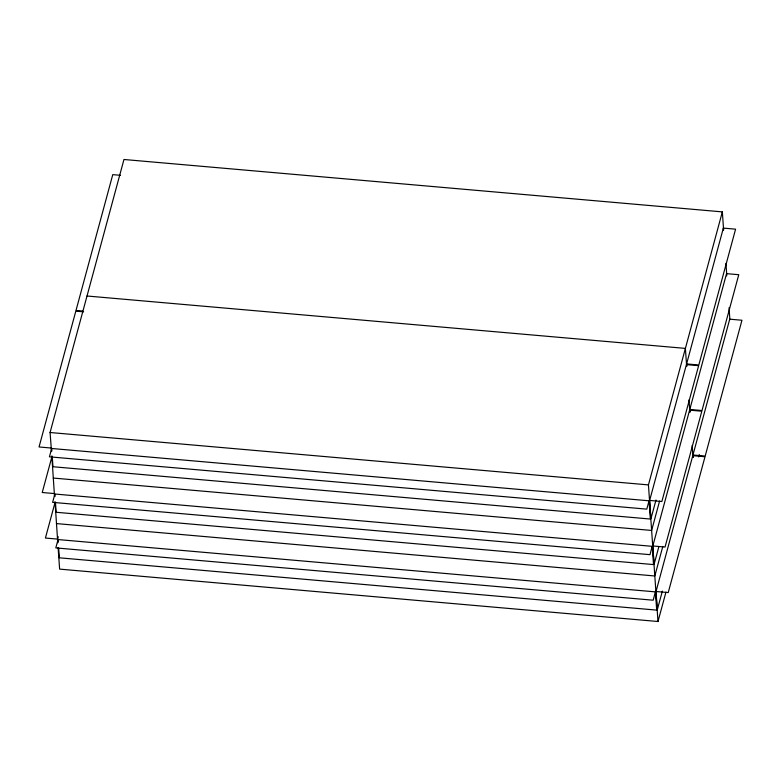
<?xml version="1.0" encoding="UTF-8"?>
<svg xmlns="http://www.w3.org/2000/svg" width="781" height="781" viewBox="0 0 781 781"><rect width="100%" height="100%" fill="white"/><g stroke="black" fill="none" stroke-linecap="round" stroke-linejoin="round"><path stroke-width="1.17" d="M51.507 451.477L50.072 432.508L123.964 159.49L722.347 211.885L723.606 229.858M51.692 448.489L49.428 456.826L646.795 509.134L649.05 500.797L51.692 448.489L51.858 450.93M52.063 456.211L42.233 492.508L54.455 493.572M54.875 494.031L52.62 502.359L649.977 554.666L652.233 546.329L54.875 494.031L55.041 496.462M54.924 502.915L45.415 538.041L57.638 539.105L58.272 536.772M58.058 539.564L55.802 547.901L653.16 600.208L655.415 591.871L58.058 539.564L58.224 541.994M58.106 547.549L59.62 569.115L657.992 621.51L648.445 484.903L722.347 211.885M649.646 500.436L686.411 364.62L698.634 365.684L661.868 501.5L649.646 500.436L650.924 518.74L656.001 500.006M686.597 363.926L723.362 228.101L735.585 229.175L698.819 364.991L686.597 363.926L686.763 366.211M659.594 501.021L651.627 530.445L53.254 478.05M652.828 545.968L689.594 410.152L701.816 411.216L665.051 547.042L652.828 545.968L654.107 564.272L658.861 546.71M689.779 409.459L726.545 273.643L738.767 274.707L702.002 410.523L689.779 409.459L689.945 411.743M662.776 546.554L654.81 575.978L56.437 523.582M656.02 591.5L692.776 455.684L704.999 456.758L668.233 592.574L656.02 591.5L657.299 609.815L662.366 591.08M692.962 454.991L729.727 319.175L741.95 320.249L705.184 456.065L692.962 454.991L693.128 457.275M698.683 456.905L699.317 454.562M657.992 621.51L665.959 592.086M120.538 175.325L112.767 174.641L76.001 310.457L82.669 311.043M87.013 295.999L685.396 348.394L686.655 366.367M83.587 311.834L75.816 311.15L39.05 446.966L51.273 448.04M50.072 432.508L648.445 484.903M725.949 263.412L726.701 274.199M729.044 307.743L729.884 319.732M723.362 228.101L723.518 230.395M726.545 273.643L726.701 275.927M688.998 399.921L689.838 411.899M692.181 445.453L693.02 457.441M689.594 410.152L689.75 412.436M649.05 500.797L650.329 519.043L52.962 466.735L52.288 457.002M652.233 546.329L653.512 564.575L56.144 512.268L55.471 502.544M655.415 591.871L656.694 610.117L59.336 557.81L58.653 548.077M51.829 456.045L54.504 496.023M55.012 501.587L57.774 542.756"/></g></svg>
